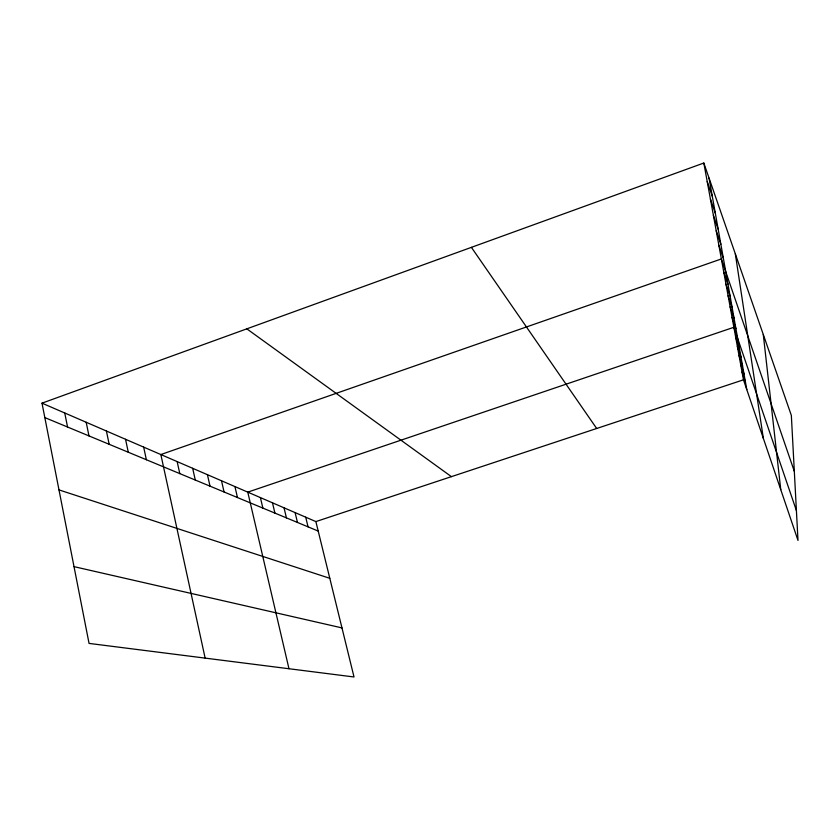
<?xml version="1.0" encoding="UTF-8"?>
<svg xmlns="http://www.w3.org/2000/svg" width="840" height="840" viewBox="0 0 840 840"><rect width="100%" height="100%" fill="white"/><g stroke="black" fill="none" stroke-linecap="round" stroke-linejoin="round"><path stroke-width="1.26" d="M42 403.158L315.882 521.587L354.018 676.977L89.05 643.409L42 403.158L703.825 163.023L791.343 415.422L798 540.425L743.474 379.817L703.825 163.023M315.882 521.587L743.474 379.817M74.014 566.643L341.975 627.911M58.989 489.899L329.805 578.308M44.825 417.585L318.213 531.069M246.823 328.839L451.416 476.648M471.398 247.359L596.673 428.484M707.217 181.608L712.299 196.266M710.409 199.028L715.333 213.276M713.401 215.376L718.179 229.236M716.216 230.759L720.856 244.251M718.861 245.259L723.376 258.405M794.325 471.356L721.361 258.951L160.839 454.545L205.139 658.119M723.734 271.887L728.018 284.382M725.97 284.141L730.149 296.331M728.101 295.764L732.175 307.671M730.118 306.81L734.097 318.433M732.039 317.3L735.924 328.671M796.415 510.605L733.866 327.296L247.769 492.135L288.971 668.735M735.662 337.103L739.368 347.981M737.363 346.447L740.996 357.084M739 355.373L742.539 365.778M740.554 363.888L744.02 374.084M742.046 372.026L745.437 382.011M305.707 517.188L308.06 526.859M295.092 512.6L297.486 522.47M284.025 507.812L286.44 517.881M272.475 502.814L274.921 513.104M260.4 497.595L262.878 508.095M234.938 486.581L237.468 497.553M221.508 480.774L224.07 491.988M207.428 474.684L210.021 486.161M192.665 468.3L195.29 480.039M177.156 461.591L179.802 473.613M143.661 447.111L146.37 459.732M125.549 439.278L128.279 452.225M106.418 431.004L109.169 444.297M86.184 422.257L88.967 435.907M64.743 412.986L67.557 427.024M709.054 178.122L746.792 389.603M735.325 253.869L763.35 438.375M763.287 334.509L780.759 489.647"/></g></svg>
